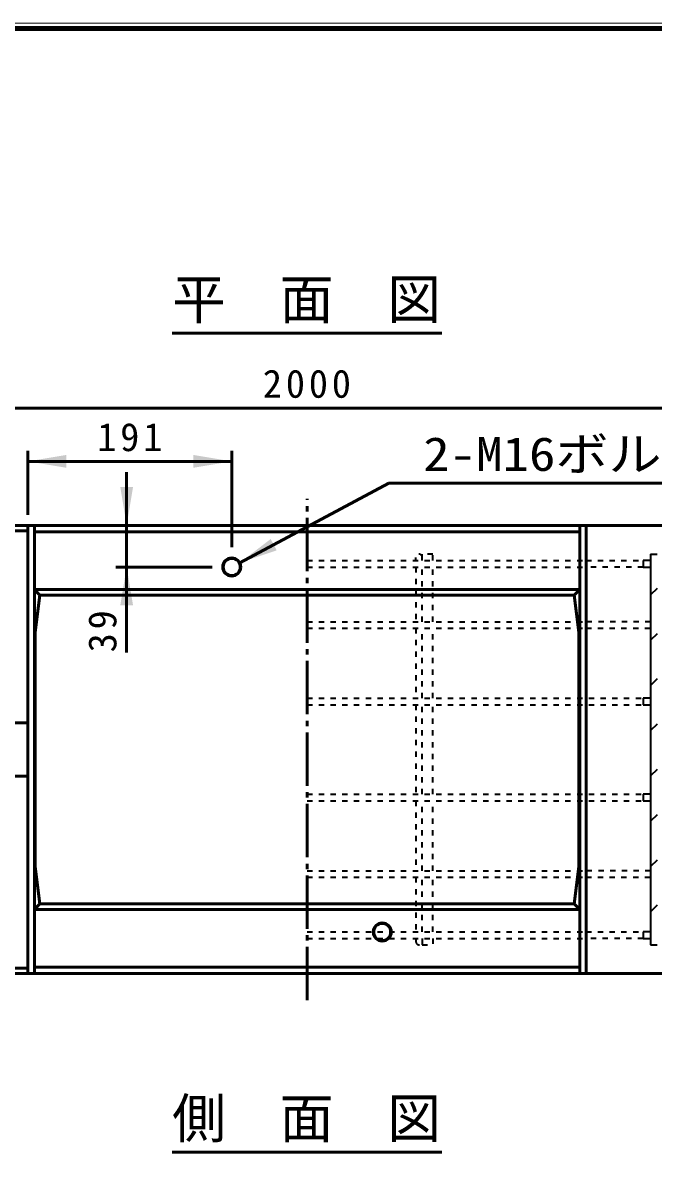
# Model space of a CAD drawing. Units: millimetres, scale not verified. Extents: x 100 to 4105, y 100 to 2870.
# Drawn here: x 2652 to 3243, y 1786 to 2870 of the extents above; entities that cross this region are included whole.
import ezdxf
from ezdxf.enums import TextEntityAlignment as Align

# ---------------------------------------------------------------- set-up
doc = ezdxf.new("R2010")
doc.units = ezdxf.units.MM
doc.header["$LTSCALE"] = 5
doc.linetypes.add('USER1', pattern=[2.2, 1, -1.2])
doc.linetypes.add('USER3', pattern=[13.4, 10, -1.2, 1, -1.2])
doc.layers.add('V-nasSTD', color=7, linetype='Continuous', lineweight=50)
doc.styles.add('ＭＳ ゴシック', font='')
doc.styles.get('ＭＳ ゴシック').set_extended_font_data('MS Gothic')

msp = doc.modelspace()

# ---------------------------------------------------------------- hatches: boundary and pattern name
at = {"layer": 'V-nasSTD'}
for points in [[(2692.314, 2465.351), (2656.314, 2459.351), (2692.314, 2453.351)], [(2811.314, 2453.351), (2847.314, 2459.351), (2811.314, 2465.351)], [(2742.814, 2435.351), (2748.814, 2399.351), (2754.814, 2435.351)], [(2854.814, 2364.351), (2889.402, 2375.999), (2886.578, 2381.293), (2883.754, 2386.587)], [(2754.814, 2324.351), (2748.814, 2360.351), (2742.814, 2324.351)]]:
    msp.add_hatch(color=256, dxfattribs=at).paths.add_polyline_path(points)

# ---------------------------------------------------------------- linework, layer by layer
at = {"layer": 'V-nasSTD', "lineweight": 100}
msp.add_line((4100, 2865), (105, 2865), dxfattribs=at)
at = {"layer": 'V-nasSTD'}
for p, q in [((2791.41, 2579.351), (3044.217, 2579.351)), ((1917.814, 2509.351), (3917.814, 2509.351)), ((2656.314, 2469.351), (2656.314, 2409.351)), ((2847.314, 2469.351), (2847.314, 2378.851)), ((2656.314, 2459.351), (2847.314, 2459.351)), ((2748.814, 2449.351), (2748.814, 2399.351)), ((2854.814, 2364.351), (2994.566, 2438.889)), ((2994.566, 2438.889), (3294.566, 2438.889)), ((3917.814, 2399.351), (1917.814, 2399.351)), ((2656.314, 1979.351), (2656.314, 2399.351)), ((2662.314, 2399.351), (2656.314, 2399.351)), ((2656.314, 2399.351), (3179.314, 2399.351)), ((2662.314, 1979.351), (2662.314, 2399.351)), ((2748.814, 2360.351), (2748.814, 2399.351)), ((3173.314, 1979.351), (3173.314, 2399.351)), ((3173.314, 2399.351), (3179.314, 2399.351)), ((3179.314, 1979.351), (3179.314, 2399.351)), ((1917.814, 2394.351), (2656.314, 2394.351)), ((3173.314, 2393.351), (2662.314, 2393.351)), ((2828.814, 2360.351), (2738.814, 2360.351)), ((2748.814, 2280.351), (2748.814, 2360.351)), ((3173.314, 2339.351), (2662.314, 2339.351)), ((2667.573, 2334.092), (2662.314, 2339.351)), ((2667.573, 2334.092), (2662.314, 2339.351)), ((2663.014, 2299.351), (2667.573, 2334.092)), ((2667.573, 2334.092), (3168.055, 2334.092)), ((3168.055, 2334.092), (3173.314, 2339.351)), ((3172.614, 2299.351), (3168.055, 2334.092)), ((2663.014, 2299.351), (2663.014, 2079.351)), ((3172.614, 2299.351), (3172.614, 2079.351)), ((2656.314, 2214.351), (1917.814, 2214.351)), ((2656.314, 2164.351), (1917.814, 2164.351)), ((2663.014, 2079.351), (2667.573, 2044.61)), ((3172.614, 2079.351), (3168.055, 2044.61)), ((2667.573, 2044.61), (2662.314, 2039.351)), ((3173.314, 2039.351), (2662.314, 2039.351)), ((2667.573, 2044.61), (3168.055, 2044.61)), ((3168.055, 2044.61), (3173.314, 2039.351)), ((1917.814, 1984.351), (2656.314, 1984.351)), ((3173.314, 1985.351), (2662.314, 1985.351)), ((1917.814, 1979.351), (3917.814, 1979.351)), ((2662.314, 1979.351), (2656.314, 1979.351)), ((3179.314, 1979.351), (2656.314, 1979.351)), ((2791.41, 1811.893), (3044.217, 1811.893))]:
    msp.add_line(p, q, dxfattribs=at)
at = {"layer": 'V-nasSTD', "linetype": 'USER3'}
msp.add_line((2917.814, 1954.351), (2917.814, 2424.351), dxfattribs=at)
at = {"layer": 'V-nasSTD', "linetype": 'USER1', "lineweight": 35}
for p, q in [((2917.814, 2366.351), (3179.314, 2366.351)), ((3019.814, 2366.351), (3019.814, 2369.351)), ((3035.814, 2372.351), (3025.814, 2372.351)), ((3025.814, 2369.351), (3025.814, 2372.351)), ((3025.814, 2366.351), (3025.814, 2369.351)), ((3035.814, 2366.351), (3035.814, 2372.351)), ((3179.314, 2366.351), (3232.814, 2366.351)), ((2917.814, 2360.351), (3179.314, 2360.351)), ((3019.814, 2360.351), (3019.814, 2309.062)), ((3025.814, 2309.062), (3025.814, 2360.351)), ((3035.814, 2309.062), (3035.814, 2360.351)), ((3232.814, 2360.351), (3179.314, 2360.351)), ((2917.814, 2309.062), (3179.314, 2309.062)), ((3239.814, 2309.062), (3179.314, 2309.062)), ((2917.814, 2303.062), (3179.314, 2303.062)), ((3019.814, 2303.062), (3019.814, 2237.351)), ((3025.814, 2237.351), (3025.814, 2303.062)), ((3035.814, 2237.351), (3035.814, 2303.062)), ((3179.314, 2303.062), (3239.814, 2303.062)), ((2917.814, 2237.351), (3232.814, 2237.351)), ((2917.814, 2231.351), (3232.814, 2231.351)), ((3019.814, 2231.351), (3019.814, 2147.351)), ((3025.814, 2147.351), (3025.814, 2231.351)), ((3035.814, 2147.351), (3035.814, 2231.351)), ((2917.814, 2147.351), (3232.814, 2147.351)), ((2917.814, 2141.351), (3232.814, 2141.351)), ((3019.814, 2141.351), (3019.814, 2075.639)), ((3025.814, 2075.639), (3025.814, 2141.351)), ((3035.814, 2075.639), (3035.814, 2141.351)), ((2917.814, 2075.639), (3179.314, 2075.639)), ((3239.814, 2075.639), (3179.314, 2075.639)), ((2917.814, 2069.639), (3179.314, 2069.639)), ((3019.814, 2069.639), (3019.814, 2018.351)), ((3025.814, 2018.351), (3025.814, 2069.639)), ((3035.814, 2018.351), (3035.814, 2069.639)), ((3179.314, 2069.639), (3239.814, 2069.639)), ((2917.814, 2018.351), (3179.314, 2018.351)), ((3179.314, 2018.351), (3232.814, 2018.351)), ((2917.814, 2012.351), (3179.314, 2012.351)), ((3019.814, 2012.351), (3019.814, 2009.351)), ((3025.814, 2012.351), (3025.814, 2009.351)), ((3025.814, 2009.351), (3025.814, 2006.351)), ((3025.814, 2006.351), (3035.814, 2006.351)), ((3035.814, 2012.351), (3035.814, 2006.351)), ((3232.814, 2012.351), (3179.314, 2012.351))]:
    msp.add_line(p, q, dxfattribs=at)
at = {"layer": 'V-nasSTD', "lineweight": 35}
for p, q in [((3232.814, 2366.351), (3232.814, 2360.351)), ((3239.814, 2366.351), (3232.814, 2366.351)), ((3239.814, 2372.333), (3239.814, 2006.333)), ((3239.814, 2372.333), (3245.814, 2372.333)), ((3232.814, 2360.351), (3239.814, 2360.351)), ((3245.814, 2340.324), (3239.814, 2334.324)), ((3245.814, 2297.897), (3239.814, 2291.897)), ((3245.814, 2255.471), (3239.814, 2249.471)), ((3232.814, 2237.351), (3232.814, 2231.351)), ((3239.814, 2237.351), (3232.814, 2237.351)), ((3232.814, 2231.351), (3239.814, 2231.351)), ((3245.814, 2213.044), (3239.814, 2207.044)), ((3245.814, 2170.618), (3239.814, 2164.618)), ((3232.814, 2147.351), (3232.814, 2141.351)), ((3239.814, 2147.351), (3232.814, 2147.351)), ((3232.814, 2141.351), (3239.814, 2141.351)), ((3245.814, 2128.192), (3239.814, 2122.192)), ((3245.814, 2085.765), (3239.814, 2079.765)), ((3245.814, 2043.339), (3239.814, 2037.339)), ((3232.814, 2018.351), (3232.814, 2012.351)), ((3239.814, 2018.351), (3232.814, 2018.351)), ((3232.814, 2012.351), (3239.814, 2012.351)), ((3239.814, 2006.333), (3245.814, 2006.333))]:
    msp.add_line(p, q, dxfattribs=at)
at = {"layer": 'V-nasSTD', "lineweight": 13}
msp.add_lwpolyline([(100, 100), (100, 2870), (4105, 2870), (4105, 100)], close=True, dxfattribs=at)
at = {"layer": 'V-nasSTD'}
for centre, radius in [((2847.314, 2360.351), 8.5), ((2847.314, 2360.351), 8), ((2988.314, 2018.351), 8.5), ((2988.314, 2018.351), 8)]:
    msp.add_circle(centre, radius, dxfattribs=at)
at = {"layer": 'V-nasSTD', "linetype": 'USER1', "lineweight": 35}
for centre, start, end in [((3022.814, 2369.351), 0, 180), ((3022.814, 2009.351), 180, 0)]:
    msp.add_arc(centre, 3, start, end, dxfattribs=at)

# ---------------------------------------------------------------- texts
at = {"layer": 'V-nasSTD', "style": 'ＭＳ ゴシック'}
for s, p in [('平\u3000面\u3000図', (2791.41, 2629.751)), ('側\u3000面\u3000図', (2791.41, 1862.293))]:
    msp.add_text(s, height=36.95, dxfattribs=at).set_placement(p, align=Align.TOP_LEFT)
at = {"layer": 'V-nasSTD', "style": 'ＭＳ ゴシック', "width": 1.15}
msp.add_text('2-M16ボルト', height=31.67, dxfattribs=at).set_placement((3026.726, 2482.089), align=Align.TOP_LEFT)
at = {"layer": 'V-nasSTD', "char_height": 26.39, "attachment_point": 1, "style": 'ＭＳ ゴシック'}
for s, insert in [('\\T1.2;2000', (2876.414, 2545.351)), ('\\T1.2;191', (2721.214, 2495.351))]:
    msp.add_mtext(s, dxfattribs=dict(at, insert=insert))
at = {"layer": 'V-nasSTD', "insert": (2712.814, 2280.351), "char_height": 26.39, "attachment_point": 1, "rotation": 90, "style": 'ＭＳ ゴシック'}
msp.add_mtext('\\T1.2;39', dxfattribs=at)

doc.saveas('drawing.dxf')
